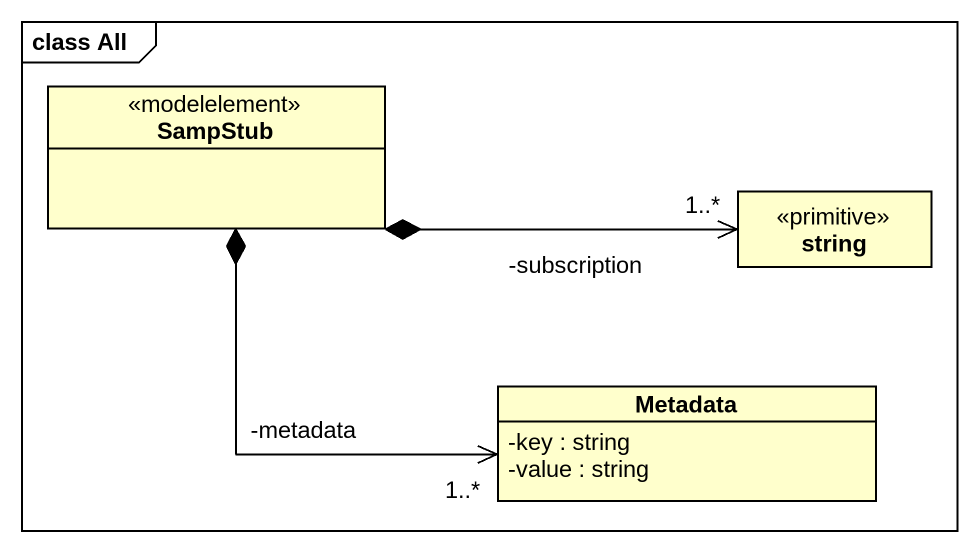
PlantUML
@startuml
mainframe class All
hide circle
hide empty members
skinparam classAttributeIconSize 0
class SampStub <<modelelement>>
class string <<primitive>>
class Metadata {
  -key : string
  -value : string
}
SampStub *-right-> "-subscription\n1..*" string
SampStub *--> "-metadata\n1..*" Metadata
@enduml
